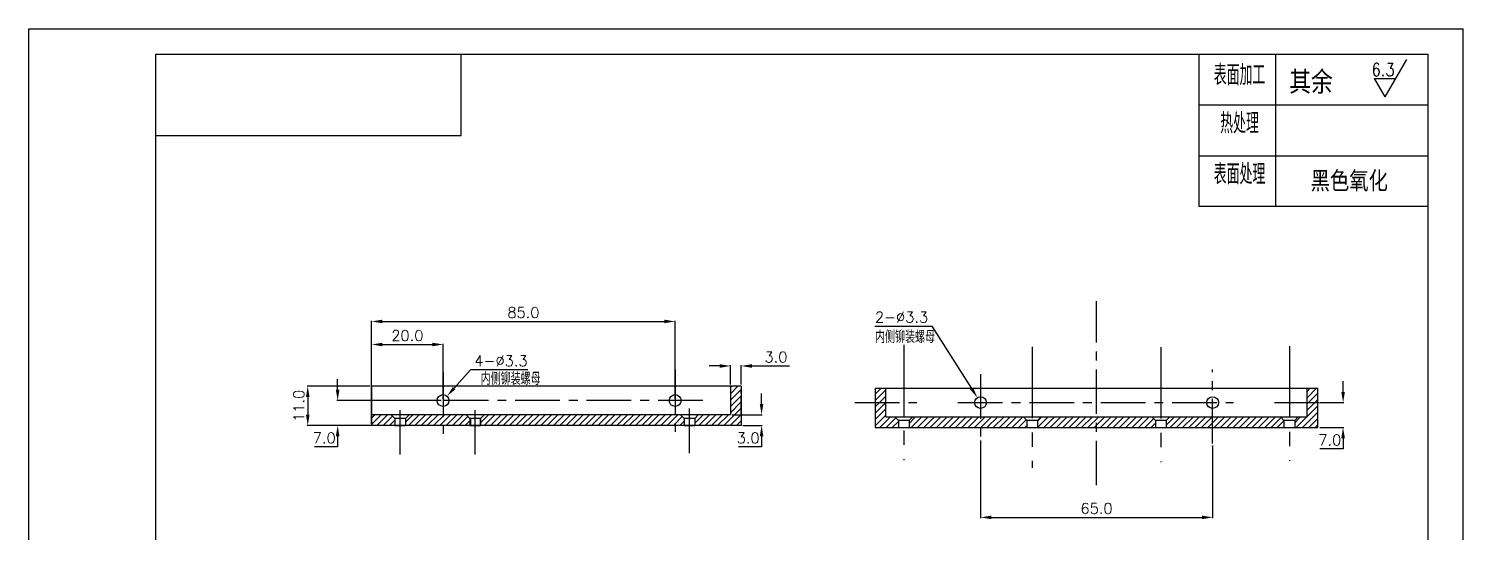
# Model space of a CAD drawing. Extents: x 2854 to 5858, y -1165 to 723.
# Drawn here: x 5456.1 to 5857.9, y -444.3 to -303.1 of the extents above; entities that cross this region are included whole.
import ezdxf
from ezdxf.enums import TextEntityAlignment as Align

# ---------------------------------------------------------------- set-up
doc = ezdxf.new("R2010")
doc.units = 0
doc.header["$MEASUREMENT"] = 0
doc.linetypes.add('PF_CENTER', pattern=[2, 1.25, -0.25, 0.25, -0.25])
doc.layers.get('0').update_dxf_attribs({"linetype": 'CONTINUOUS'})
doc.layers.get('DEFPOINTS').update_dxf_attribs({"linetype": 'CONTINUOUS'})
for name, color, linetype in [('SMPEN_CENTER', 4, 'PF_CENTER'), ('SMPEN_DIM', 3, 'CONTINUOUS'), ('SMPEN_HATCH', 6, 'CONTINUOUS'), ('SMPEN_TEXT', 6, 'CONTINUOUS'), ('SMPEN_THICK', 7, 'CONTINUOUS')]:
    doc.layers.add(name, color=color, linetype=linetype)
doc.styles.get("Standard").update_dxf_attribs({"font": 'txt.shx', "bigfont": 'hshztxt.shx'})
doc.styles.add('STYLE1', font='complex.shx', dxfattribs={"bigfont": 'hzdx.shx'})
doc.dimstyles.get("Standard").update_dxf_attribs({"dimtxt": 3, "dimasz": 3, "dimexe": 0.18, "dimexo": 0.5, "dimgap": 1, "dimtad": 1, "dimtoh": 1, "dimdec": 1, "dimzin": 0, "dimdsep": 46, "dimtxsty": 'Standard', "dimcen": 0, "dimadec": 1, "dimazin": 0, "dimtfac": 1, "dimtdec": 1, "dimtofl": 0, "dimtmove": 0, "dimatfit": 3, "dimfxl": 0, "dimtolj": 1, "dimtzin": 0, "dimarcsym": 0})
doc.dimstyles.new('STANDARD$0', dxfattribs={"dimtxt": 3, "dimasz": 3, "dimexe": 0.18, "dimexo": 0.5, "dimgap": 1, "dimtad": 1, "dimtoh": 1, "dimdec": 1, "dimzin": 0, "dimdsep": 46, "dimtxsty": 'Standard', "dimcen": 0, "dimadec": 1, "dimazin": 0, "dimtfac": 1, "dimtdec": 1, "dimtofl": 0, "dimtmove": 0, "dimatfit": 3, "dimfxl": 0, "dimtolj": 1, "dimtzin": 0, "dimarcsym": 0})

# ---------------------------------------------------------------- blocks, each defined once
blk = doc.blocks.new('ADDBOX3')
at = {"layer": 'SMPEN_THICK', "ltscale": 8}
for p, q in [((-45, -30), (-45, 0)), ((-30, 0), (-30, -30)), ((-45, -10), (0, -10)), ((-45, -20), (0, -20)), ((0, -30), (-45, -30))]:
    blk.add_line(p, q, dxfattribs=at)
at = {"layer": 'SMPEN_TEXT', "ltscale": 8, "width": 0.667}
for s, p in [('表面加工', (-37.05, -7.32)), ('热处理', (-37.05, -16.82)), ('表面处理', (-37.05, -26.82))]:
    blk.add_text(s, height=4, dxfattribs=at).set_placement(p, align=Align.BOTTOM_CENTER)
at = {"layer": 'SMPEN_TEXT', "ltscale": 8}
for tag, p in [('HEATTREATMENT', (-15.54, -17.14)), ('SURFACETREATMENT', (-13.33, -26.97))]:
    blk.add_attdef(tag, text='', height=3.5, dxfattribs=at).set_placement(p, align=Align.BOTTOM_CENTER)
blk = doc.blocks.new('*D514')
at = {"layer": 'DEFPOINTS', "color": 0, "ltscale": 10}
for p in [(5722.7, -418.08), (5787.7, -419.44), (5787.7, -440.13)]:
    blk.add_point(p, dxfattribs=at)
at = {"layer": 'SMPEN_DIM', "color": 0, "lineweight": -2, "ltscale": 10}
for p, q in [((5722.7, -418.58), (5722.7, -440.31)), ((5787.7, -419.94), (5787.7, -440.31)), ((5725.7, -440.13), (5784.7, -440.13))]:
    blk.add_line(p, q, dxfattribs=at)
at = {"layer": 'SMPEN_DIM', "color": 0, "ltscale": 10}
for points in [[(5725.7, -439.63), (5725.7, -440.63), (5722.7, -440.13)], [(5784.7, -439.63), (5784.7, -440.63), (5787.7, -440.13)]]:
    blk.add_solid(points, dxfattribs=at)
at = {"layer": 'SMPEN_DIM', "color": 0, "ltscale": 10, "insert": (5755.2, -437.63), "char_height": 3, "attachment_point": 5}
blk.add_mtext('\\A1;65.0', dxfattribs=at)
blk = doc.blocks.new('*D513')
at = {"layer": 'DEFPOINTS', "color": 0, "ltscale": 10}
for p in [(5817.2, -407.94), (5817.2, -414.94), (5824.26, -414.94)]:
    blk.add_point(p, dxfattribs=at)
at = {"layer": 'SMPEN_DIM', "color": 0, "lineweight": -2, "ltscale": 10}
for p, q in [((5824.26, -404.94), (5824.26, -401.94)), ((5817.7, -407.94), (5824.44, -407.94)), ((5817.7, -414.94), (5824.44, -414.94)), ((5824.26, -420.94), (5817.76, -420.94)), ((5824.26, -417.94), (5824.26, -420.94))]:
    blk.add_line(p, q, dxfattribs=at)
at = {"layer": 'SMPEN_DIM', "color": 0, "ltscale": 10}
for points in [[(5823.76, -404.94), (5824.76, -404.94), (5824.26, -407.94)], [(5823.76, -417.94), (5824.76, -417.94), (5824.26, -414.94)]]:
    blk.add_solid(points, dxfattribs=at)
at = {"layer": 'SMPEN_DIM', "color": 0, "ltscale": 10, "insert": (5820.51, -418.44), "char_height": 3, "attachment_point": 5}
blk.add_mtext('\\A1;7.0', dxfattribs=at)
blk = doc.blocks.new('*D512')
at = {"layer": 'DEFPOINTS', "color": 0, "ltscale": 10}
for p in [(5721.82, -406.55), (5723.59, -409.34)]:
    blk.add_point(p, dxfattribs=at)
at = {"layer": 'SMPEN_DIM', "color": 0, "lineweight": -2, "ltscale": 10}
for p, q in [((5693.08, -386.51), (5709.08, -386.51)), ((5709.08, -386.51), (5720.21, -404.02))]:
    blk.add_line(p, q, dxfattribs=at)
at = {"layer": 'SMPEN_DIM', "color": 0, "ltscale": 10}
blk.add_solid([(5720.63, -403.75), (5719.78, -404.29), (5721.82, -406.55)], dxfattribs=at)
at = {"layer": 'SMPEN_DIM', "color": 0, "ltscale": 10, "insert": (5700.58, -384.01), "char_height": 3, "attachment_point": 5}
blk.add_mtext('\\A1;2-∅3.3', dxfattribs=at)
blk = doc.blocks.new('*D511')
at = {"layer": 'DEFPOINTS', "color": 0, "ltscale": 10}
for p in [(5552.16, -403.37), (5534.26, -414.37), (5560.16, -414.37)]:
    blk.add_point(p, dxfattribs=at)
at = {"layer": 'SMPEN_DIM', "color": 0, "lineweight": -2, "ltscale": 10}
for p, q in [((5551.66, -403.37), (5534.08, -403.37)), ((5534.26, -406.37), (5534.26, -411.37)), ((5559.66, -414.37), (5534.08, -414.37))]:
    blk.add_line(p, q, dxfattribs=at)
at = {"layer": 'SMPEN_DIM', "color": 0, "ltscale": 10}
for points in [[(5533.76, -406.37), (5534.76, -406.37), (5534.26, -403.37)], [(5533.76, -411.37), (5534.76, -411.37), (5534.26, -414.37)]]:
    blk.add_solid(points, dxfattribs=at)
at = {"layer": 'SMPEN_DIM', "color": 0, "ltscale": 10, "insert": (5531.76, -408.87), "char_height": 3, "attachment_point": 5, "rotation": 90}
blk.add_mtext('\\A1;11.0', dxfattribs=at)
blk = doc.blocks.new('*D510')
at = {"layer": 'DEFPOINTS', "color": 0, "ltscale": 10}
for p in [(5637.16, -385.2), (5552.16, -403.37), (5637.16, -407.37)]:
    blk.add_point(p, dxfattribs=at)
at = {"layer": 'SMPEN_DIM', "color": 0, "lineweight": -2, "ltscale": 10}
for p, q in [((5552.16, -402.87), (5552.16, -385.02)), ((5555.16, -385.2), (5634.16, -385.2)), ((5637.16, -406.87), (5637.16, -385.02))]:
    blk.add_line(p, q, dxfattribs=at)
at = {"layer": 'SMPEN_DIM', "color": 0, "ltscale": 10}
for points in [[(5555.16, -384.7), (5555.16, -385.7), (5552.16, -385.2)], [(5634.16, -384.7), (5634.16, -385.7), (5637.16, -385.2)]]:
    blk.add_solid(points, dxfattribs=at)
at = {"layer": 'SMPEN_DIM', "color": 0, "ltscale": 10, "insert": (5594.66, -382.7), "char_height": 3, "attachment_point": 5}
blk.add_mtext('\\A1;85.0', dxfattribs=at)
blk = doc.blocks.new('*D531')
at = {"layer": 'DEFPOINTS', "color": 0, "ltscale": 10}
for p in [(5572.16, -391.66), (5572.16, -407.37), (5552.16, -414.37)]:
    blk.add_point(p, dxfattribs=at)
at = {"layer": 'SMPEN_DIM', "color": 0, "lineweight": -2, "ltscale": 10}
for p, q in [((5552.16, -413.87), (5552.16, -391.48)), ((5555.16, -391.66), (5569.16, -391.66)), ((5572.16, -406.87), (5572.16, -391.48))]:
    blk.add_line(p, q, dxfattribs=at)
at = {"layer": 'SMPEN_DIM', "color": 0, "ltscale": 10}
for points in [[(5555.16, -391.16), (5555.16, -392.16), (5552.16, -391.66)], [(5569.16, -391.16), (5569.16, -392.16), (5572.16, -391.66)]]:
    blk.add_solid(points, dxfattribs=at)
at = {"layer": 'SMPEN_DIM', "color": 0, "ltscale": 10, "insert": (5562.16, -389.16), "char_height": 3, "attachment_point": 5}
blk.add_mtext('\\A1;20.0', dxfattribs=at)
blk = doc.blocks.new('*D530')
at = {"layer": 'DEFPOINTS', "color": 0, "ltscale": 10}
for p in [(5572.16, -407.37), (5542.63, -414.37), (5552.16, -414.37)]:
    blk.add_point(p, dxfattribs=at)
at = {"layer": 'SMPEN_DIM', "color": 0, "lineweight": -2, "ltscale": 10}
for p, q in [((5542.63, -404.37), (5542.63, -401.37)), ((5571.66, -407.37), (5542.45, -407.37)), ((5551.66, -414.37), (5542.45, -414.37)), ((5542.63, -417.37), (5542.63, -420.37)), ((5542.63, -420.37), (5536.13, -420.37))]:
    blk.add_line(p, q, dxfattribs=at)
at = {"layer": 'SMPEN_DIM', "color": 0, "ltscale": 10}
for points in [[(5542.13, -404.37), (5543.13, -404.37), (5542.63, -407.37)], [(5542.13, -417.37), (5543.13, -417.37), (5542.63, -414.37)]]:
    blk.add_solid(points, dxfattribs=at)
at = {"layer": 'SMPEN_DIM', "color": 0, "ltscale": 10, "insert": (5538.88, -417.87), "char_height": 3, "attachment_point": 5}
blk.add_mtext('\\A1;7.0', dxfattribs=at)
blk = doc.blocks.new('*D529')
at = {"layer": 'DEFPOINTS', "color": 0, "ltscale": 10}
for p in [(5571.06, -408.6), (5573.26, -406.14)]:
    blk.add_point(p, dxfattribs=at)
at = {"layer": 'SMPEN_DIM', "color": 0, "lineweight": -2, "ltscale": 10}
for p, q in [((5579.88, -398.75), (5575.26, -403.9)), ((5595.88, -398.75), (5579.88, -398.75))]:
    blk.add_line(p, q, dxfattribs=at)
at = {"layer": 'SMPEN_DIM', "color": 0, "ltscale": 10}
blk.add_solid([(5574.89, -403.57), (5575.64, -404.24), (5573.26, -406.14)], dxfattribs=at)
at = {"layer": 'SMPEN_DIM', "color": 0, "ltscale": 10, "insert": (5588.38, -396.25), "char_height": 3, "attachment_point": 5}
blk.add_mtext('\\A1;4-∅3.3', dxfattribs=at)
blk = doc.blocks.new('*D720')
at = {"layer": 'DEFPOINTS', "color": 0, "ltscale": 10}
for p in [(5655.66, -397.68), (5652.66, -403.37), (5655.66, -403.37)]:
    blk.add_point(p, dxfattribs=at)
at = {"layer": 'SMPEN_DIM', "color": 0, "lineweight": -2, "ltscale": 10}
for p, q in [((5649.66, -397.68), (5646.66, -397.68)), ((5652.66, -402.87), (5652.66, -397.5)), ((5655.66, -402.87), (5655.66, -397.5)), ((5658.66, -397.68), (5669.16, -397.68))]:
    blk.add_line(p, q, dxfattribs=at)
at = {"layer": 'SMPEN_DIM', "color": 0, "ltscale": 10}
for points in [[(5649.66, -397.18), (5649.66, -398.18), (5652.66, -397.68)], [(5658.66, -397.18), (5658.66, -398.18), (5655.66, -397.68)]]:
    blk.add_solid(points, dxfattribs=at)
at = {"layer": 'SMPEN_DIM', "color": 0, "ltscale": 10, "insert": (5665.41, -395.18), "char_height": 3, "attachment_point": 5}
blk.add_mtext('\\A1;3.0', dxfattribs=at)
blk = doc.blocks.new('*D721')
at = {"layer": 'DEFPOINTS', "color": 0, "ltscale": 10}
for p in [(5652.66, -411.37), (5655.66, -414.37), (5661.37, -414.37)]:
    blk.add_point(p, dxfattribs=at)
at = {"layer": 'SMPEN_DIM', "color": 0, "lineweight": -2, "ltscale": 10}
for p, q in [((5661.37, -408.37), (5661.37, -405.37)), ((5653.16, -411.37), (5661.55, -411.37)), ((5656.16, -414.37), (5661.55, -414.37)), ((5661.37, -417.37), (5661.37, -420.37)), ((5661.37, -420.37), (5654.87, -420.37))]:
    blk.add_line(p, q, dxfattribs=at)
at = {"layer": 'SMPEN_DIM', "color": 0, "ltscale": 10}
for points in [[(5660.87, -408.37), (5661.87, -408.37), (5661.37, -411.37)], [(5660.87, -417.37), (5661.87, -417.37), (5661.37, -414.37)]]:
    blk.add_solid(points, dxfattribs=at)
at = {"layer": 'SMPEN_DIM', "color": 0, "ltscale": 10, "insert": (5657.62, -417.87), "char_height": 3, "attachment_point": 5}
blk.add_mtext('\\A1;3.0', dxfattribs=at)

msp = doc.modelspace()

# ---------------------------------------------------------------- hatches: boundary and pattern name
at = {"layer": 'SMPEN_HATCH', "ltscale": 10}
h = msp.add_hatch(dxfattribs=at)
h.set_pattern_fill('ANSI31', color=256, scale=10, style=0)
h.paths.add_polyline_path([(5655.66, -403.37), (5652.66, -403.37), (5652.66, -411.37), (5643.66, -411.37), (5642.66, -412.37), (5642.66, -414.37), (5655.66, -414.37)])
h.paths.add_polyline_path([(5639.66, -412.37), (5638.66, -411.37), (5637.16, -411.37), (5637.16, -414.37), (5639.66, -414.37)])
h.paths.add_polyline_path([(5637.16, -411.37), (5583.66, -411.37), (5582.66, -412.37), (5582.66, -414.37), (5637.16, -414.37)])
h.paths.add_polyline_path([(5579.66, -412.37), (5578.66, -411.37), (5572.16, -411.37), (5572.16, -414.37), (5579.66, -414.37)])
h.paths.add_polyline_path([(5572.16, -411.37), (5562.66, -411.37), (5561.66, -412.37), (5561.66, -414.37), (5572.16, -414.37)])
h.paths.add_polyline_path([(5557.66, -411.37), (5552.16, -411.37), (5552.16, -414.37), (5558.66, -414.37), (5558.66, -412.37)])
h.paths.add_polyline_path([(5579.81, -412.37), (5579.66, -412.37), (5579.66, -414.37), (5579.81, -414.37)])
h.paths.add_polyline_path([(5582.66, -412.37), (5582.51, -412.37), (5582.51, -414.37), (5582.66, -414.37)])
h = msp.add_hatch(dxfattribs=at)
h.set_pattern_fill('ANSI31', color=256, scale=10, style=0)
h.paths.add_polyline_path([(5817.2, -403.94), (5814.2, -403.94), (5814.2, -407.94), (5817.2, -407.94)])
h.paths.add_polyline_path([(5817.2, -407.94), (5814.2, -407.94), (5814.2, -411.94), (5811.7, -411.94), (5810.7, -412.94), (5810.7, -414.94), (5817.2, -414.94)])
h.paths.add_polyline_path([(5807.7, -414.94), (5807.7, -412.94), (5806.7, -411.94), (5787.7, -411.94), (5787.7, -414.94)])
h.paths.add_polyline_path([(5787.7, -414.94), (5787.7, -411.94), (5775.7, -411.94), (5774.7, -412.94), (5774.7, -414.94)])
h.paths.add_polyline_path([(5771.7, -414.94), (5771.7, -412.94), (5770.7, -411.94), (5755.2, -411.94), (5755.2, -414.94)])
h.paths.add_polyline_path([(5755.2, -414.94), (5755.2, -411.94), (5739.7, -411.94), (5738.7, -412.94), (5738.7, -414.94)])
h.paths.add_polyline_path([(5722.7, -411.94), (5722.7, -414.94), (5735.7, -414.94), (5735.7, -412.94), (5734.7, -411.94)])
h.paths.add_polyline_path([(5703.7, -411.94), (5702.7, -412.94), (5702.7, -414.94), (5722.7, -414.94), (5722.7, -411.94)])
h.paths.add_polyline_path([(5696.2, -411.94), (5696.2, -407.94), (5693.2, -407.94), (5693.2, -414.94), (5699.7, -414.94), (5699.7, -412.94), (5698.7, -411.94)])
h.paths.add_polyline_path([(5696.2, -403.94), (5693.2, -403.94), (5693.2, -407.94), (5696.2, -407.94)])

# ---------------------------------------------------------------- linework, layer by layer
at = {"linetype": 'Continuous'}
for p, q in [((5491.72, -719.23), (5491.72, -310.25)), ((5848.05, -719.23), (5848.05, -310.25))]:
    msp.add_line(p, q, dxfattribs=at)
for p, q in [((5491.72, -310.25), (5848.05, -310.25)), ((5557.66, -411.37), (5558.66, -412.37)), ((5562.66, -411.37), (5561.66, -412.37)), ((5578.66, -411.37), (5579.66, -412.37)), ((5583.66, -411.37), (5582.66, -412.37)), ((5638.66, -411.37), (5639.66, -412.37)), ((5643.66, -411.37), (5642.66, -412.37)), ((5698.7, -411.94), (5699.7, -412.94)), ((5703.7, -411.94), (5702.7, -412.94)), ((5734.7, -411.94), (5735.7, -412.94)), ((5739.7, -411.94), (5738.7, -412.94)), ((5770.7, -411.94), (5771.7, -412.94)), ((5775.7, -411.94), (5774.7, -412.94)), ((5806.7, -411.94), (5807.7, -412.94)), ((5811.7, -411.94), (5810.7, -412.94))]:
    msp.add_line(p, q)
at = {"ltscale": 10}
for p, q in [((5652.66, -403.37), (5552.16, -403.37)), ((5552.16, -403.37), (5552.16, -414.37)), ((5655.66, -403.37), (5652.66, -403.37)), ((5652.66, -403.37), (5652.66, -411.37)), ((5652.66, -403.37), (5652.66, -411.37)), ((5655.66, -403.37), (5655.66, -414.37)), ((5693.2, -403.94), (5693.2, -414.94)), ((5693.2, -403.94), (5696.2, -403.94)), ((5696.2, -403.94), (5814.2, -403.94)), ((5696.2, -411.94), (5696.2, -403.94)), ((5814.2, -403.94), (5817.2, -403.94)), ((5814.2, -411.94), (5814.2, -403.94)), ((5817.2, -414.94), (5817.2, -403.94)), ((5652.66, -411.37), (5552.16, -411.37)), ((5561.66, -412.37), (5558.66, -412.37)), ((5582.66, -412.37), (5579.66, -412.37)), ((5642.66, -412.37), (5639.66, -412.37)), ((5696.2, -411.94), (5814.2, -411.94)), ((5702.7, -412.94), (5699.7, -412.94)), ((5738.7, -412.94), (5735.7, -412.94)), ((5774.7, -412.94), (5771.7, -412.94)), ((5810.7, -412.94), (5807.7, -412.94)), ((5655.66, -414.37), (5552.16, -414.37)), ((5558.66, -414.37), (5561.66, -414.37)), ((5579.66, -414.37), (5582.66, -414.37)), ((5639.66, -414.37), (5642.66, -414.37)), ((5693.2, -414.94), (5817.2, -414.94)), ((5699.7, -414.94), (5702.7, -414.94)), ((5735.7, -414.94), (5738.7, -414.94)), ((5771.7, -414.94), (5774.7, -414.94)), ((5807.7, -414.94), (5810.7, -414.94))]:
    msp.add_line(p, q, dxfattribs=at)
at = {"ltscale": 2}
for p, q in [((5558.66, -412.37), (5558.66, -414.37)), ((5561.66, -412.37), (5561.66, -414.37)), ((5579.66, -412.37), (5579.66, -414.37)), ((5579.81, -412.37), (5579.81, -414.37)), ((5582.51, -412.37), (5582.51, -414.37)), ((5582.66, -412.37), (5582.66, -414.37)), ((5639.66, -412.37), (5639.66, -414.37)), ((5642.66, -412.37), (5642.66, -414.37)), ((5699.7, -412.94), (5699.7, -414.94)), ((5702.7, -412.94), (5702.7, -414.94)), ((5735.7, -412.94), (5735.7, -414.94)), ((5738.7, -412.94), (5738.7, -414.94)), ((5771.7, -412.94), (5771.7, -414.94)), ((5774.7, -412.94), (5774.7, -414.94)), ((5807.7, -412.94), (5807.7, -414.94)), ((5810.7, -412.94), (5810.7, -414.94))]:
    msp.add_line(p, q, dxfattribs=at)
at = {"ltscale": 10}
for centre in [(5572.16, -407.37), (5637.16, -407.37), (5722.7, -407.94), (5787.7, -407.94)]:
    msp.add_circle(centre, 1.65, dxfattribs=at)
at = {"layer": 'SMPEN_CENTER', "ltscale": 10}
for p, q in [((5755.2, -431.13), (5755.2, -379.54)), ((5572.16, -399.41), (5572.16, -416.75)), ((5637.16, -398.68), (5637.16, -416.49)), ((5722.7, -399.98), (5722.7, -418.08)), ((5787.7, -419.44), (5787.7, -398.7)), ((5560.16, -422.53), (5560.16, -408.53)), ((5644.88, -407.37), (5562.56, -407.37)), ((5581.16, -422.53), (5581.16, -408.53)), ((5641.16, -422.12), (5641.16, -408.22)), ((5687.53, -407.94), (5704.82, -407.94)), ((5716.39, -407.94), (5793.58, -407.94)), ((5805.02, -407.94), (5821.57, -407.94))]:
    msp.add_line(p, q, dxfattribs=at)
at = {"layer": 'SMPEN_CENTER', "ltscale": 16}
for p, q in [((5701.2, -391.78), (5701.2, -424.13)), ((5737.2, -392.32), (5737.2, -426.27)), ((5773.2, -392.44), (5773.2, -424.64)), ((5773.2, -392.44), (5773.2, -424.64)), ((5809.2, -392.13), (5809.2, -424.25)), ((5809.2, -392.13), (5809.2, -424.25))]:
    msp.add_line(p, q, dxfattribs=at)
at = {"layer": 'SMPEN_CENTER', "ltscale": 4}
msp.add_line((5655.66, -411.37), (5655.66, -403.37), dxfattribs=at)
at = {"layer": 'SMPEN_DIM'}
for p, q in [((5842.01, -311.8), (5835.96, -322.28)), ((5832.97, -317.1), (5835.96, -322.28)), ((5832.97, -317.1), (5838.95, -317.1))]:
    msp.add_line(p, q, dxfattribs=at)
at = {"layer": 'SMPEN_THICK', "color": 1, "linetype": 'Continuous'}
for p, q in [((5456.1, -726.35), (5456.1, -303.13)), ((5857.93, -726.35), (5857.93, -303.13)), ((5577.22, -333.05), (5577.22, -310.25)), ((5491.72, -333.05), (5577.22, -333.05)), ((5456.1, -726.35), (5456.1, -444.2))]:
    msp.add_line(p, q, dxfattribs=at)
at = {"layer": 'SMPEN_THICK', "color": 1}
for p, q in [((5456.1, -303.13), (5857.93, -303.13)), ((5605.72, -303.13), (5680.53, -303.13)), ((5605.72, -303.13), (5680.53, -303.13))]:
    msp.add_line(p, q, dxfattribs=at)

# ---------------------------------------------------------------- block references
at = {"layer": 'SMPEN_THICK', "xscale": 1.425000000000068, "yscale": 1.424999999999727, "zscale": 1.425}
msp.add_blockref('ADDBOX3', (5848.05, -310.25), dxfattribs=at)

# ---------------------------------------------------------------- texts
at = {"layer": 'SMPEN_DIM'}
for s, height, width, p in [('6.3', 3.562, 0.85, (5835.47, -314.62)), ('内侧铆装螺母', 3.5, 0.8, (5701.56, -389.33)), ('内侧铆装螺母', 3.5, 0.8, (5591.09, -401.06))]:
    msp.add_text(s, height=height, dxfattribs=dict(at, width=width)).set_placement(p, align=Align.MIDDLE)
at = {"layer": 'SMPEN_DIM', "style": 'STYLE1'}
for s, height, p in [('其余', 6.412, (5815.28, -317.81)), ('黑色氧化', 5.7, (5825.98, -345.63))]:
    msp.add_text(s, height=height, dxfattribs=at).set_placement(p, align=Align.MIDDLE)

# ---------------------------------------------------------------- dimensions: what is measured, and where the dimension line sits
at = {"layer": 'SMPEN_DIM', "ltscale": 10}
for base, p1, p2, picture, middle in [((5637.16, -385.2), (5552.16, -403.37), (5637.16, -407.37), '*D510', (5594.66, -382.7)), ((5572.16, -391.66), (5552.16, -414.37), (5572.16, -407.37), '*D531', (5562.16, -389.16)), ((5655.66, -397.68), (5652.66, -403.37), (5655.66, -403.37), '*D720', (5665.41, -395.18)), ((5787.7, -440.13), (5722.7, -418.08), (5787.7, -419.44), '*D514', (5755.2, -437.63))]:
    dim = msp.add_linear_dim(base=base, p1=p1, p2=p2, dimstyle='STANDARD$0', dxfattribs=at)
    dim.commit()
    dim.dimension.update_dxf_attribs({"geometry": picture, "text_midpoint": middle})
for p1, p2, text, picture, middle in [((5723.59, -409.34), (5721.82, -406.55), '2-<>', '*D512', (5700.58, -386.51)), ((5571.06, -408.6), (5573.26, -406.14), '4-<>', '*D529', (5588.38, -398.75))]:
    dim = msp.add_diameter_dim_2p(p1=p1, p2=p2, text=text, dimstyle='Standard', dxfattribs=at)
    dim.commit()
    dim.dimension.update_dxf_attribs({"geometry": picture, "text_midpoint": middle, "dimtype": 163})
for base, p1, p2, picture, middle in [((5542.63, -414.37), (5572.16, -407.37), (5552.16, -414.37), '*D530', (5538.88, -417.87)), ((5534.26, -414.37), (5552.16, -403.37), (5560.16, -414.37), '*D511', (5531.76, -408.87)), ((5661.37, -414.37), (5652.66, -411.37), (5655.66, -414.37), '*D721', (5657.62, -417.87)), ((5824.26, -414.94), (5817.2, -407.94), (5817.2, -414.94), '*D513', (5820.51, -418.44))]:
    dim = msp.add_linear_dim(base=base, p1=p1, p2=p2, angle=90, dimstyle='STANDARD$0', dxfattribs=at)
    dim.commit()
    dim.dimension.update_dxf_attribs({"geometry": picture, "text_midpoint": middle})

doc.saveas('drawing.dxf')
